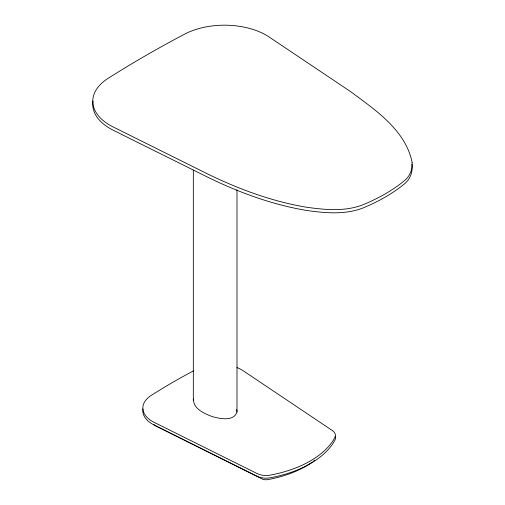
<?xml version="1.0" encoding="UTF-8"?>
<svg xmlns="http://www.w3.org/2000/svg" width="505" height="505" viewBox="0 0 505 505"><rect width="100%" height="100%" fill="white"/><g stroke="black" fill="none" stroke-linecap="round" stroke-linejoin="round"><path stroke-width="0.76" d="M236.99 189.798L236.99 412.004C233.72 421.827 219.719 418.708 212.113 416.543C204.475 413.627 192.979 408.766 193.516 399.026M236.675 409.555L236.99 412.004M411.872 164.226C413.14 171.511 410.224 179.262 404.442 183.889A174.673 100.848 0 0 1 362.091 208.338C344.17 214.934 324.513 213.003 306.011 210.358C271.684 204.525 238.701 192.361 207.505 177.091L113.259 130.239A58.959 34.037 0 0 1 93.059 101.063M193.32 170.078L193.32 400.162M236.902 367.558A32.756 18.912 0 0 1 243.404 370.897L332.265 430.475A13.105 7.562 0 0 1 334.821 437.702A99.813 57.627 0 0 1 269.929 475.167A13.105 7.562 0 0 1 257.411 473.69L154.208 422.388A32.756 18.912 0 0 1 151.342 395.339A667.679 385.479 0 0 1 193.819 370.683M335.168 436.572A13.105 7.562 0 0 1 334.821 440.379A99.813 57.627 0 0 1 269.929 477.844A13.105 7.562 0 0 1 257.411 476.366L154.208 425.065A32.756 18.912 0 0 1 142.984 408.873M153.684 424.37A26.184 15.118 0 0 0 155.559 425.822L262.6 479.213A6.527 3.769 0 0 0 266.861 479.718L268.016 479.567A93.154 53.782 0 0 0 312.443 461.955M314.855 460.137A93.154 53.782 0 0 1 313.637 461.071M412.124 162.477C412.667 169.364 409.864 176.346 404.442 180.676A174.673 100.848 0 0 1 362.091 205.131C344.17 211.721 324.513 209.796 306.011 207.151C271.684 201.318 238.701 189.148 207.505 173.884L113.259 127.026A58.959 34.037 0 0 1 108.152 78.307A1168.4 674.573 0 0 1 184.773 34.069A58.959 34.037 0 0 1 269.165 37.017L350.319 91.43C375.12 109.831 405.679 130.082 412.124 162.477"/></g></svg>
